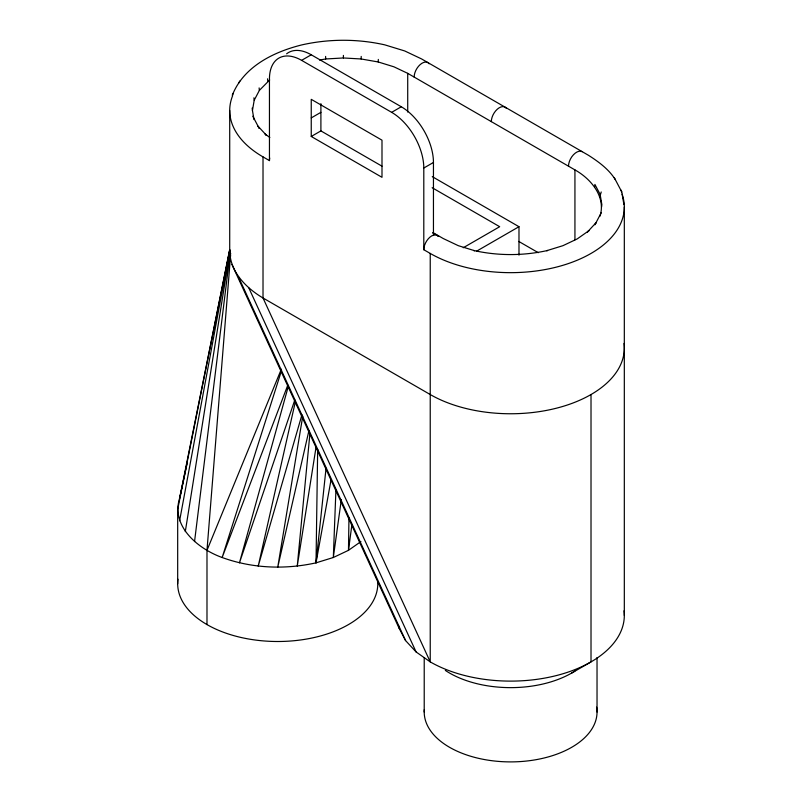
<?xml version="1.0" encoding="UTF-8"?>
<svg xmlns="http://www.w3.org/2000/svg" width="802" height="802" viewBox="0 0 802 802"><rect width="100%" height="100%" fill="white"/><g stroke="black" fill="none" stroke-linecap="round" stroke-linejoin="round"><path stroke-width="1.2" d="M177.683 583.746L177.683 509.481L229.693 249.803L179.608 498.212C170.766 526.543 198.335 548.959 222.154 557.51C252.079 568.428 285.021 569.741 316.018 562.844L317.672 449.361M348.96 517.891L348.479 550.322L333.321 557.51L316.018 562.844L326.053 468.198M600.026 216.129C606.111 196.721 590.924 178.826 574.934 169.894L407.717 73.353L393.942 66.817L378.213 61.965L361.151 58.977L361.211 56.421M335.918 490.142L333.321 557.51L341.321 499.616M378.213 61.965L378.323 59.418M206.986 624.588L206.986 550.322L230.605 254.976M309.943 433.381L297.251 566.132L316.118 446.724M594.653 186.926L594.914 184.46L600.107 194.345L601.861 204.62L601.58 207.026M599.826 196.781L601.219 191.979M194.545 541.571L230.375 251.186M351.938 524.428L348.479 550.322L360.92 541.571M185.302 531.586L229.933 251.126M302.755 416.128L277.733 567.245L308.9 430.724M254.003 119.588L252.45 110.486L254.204 100.24L253.923 97.804M316.018 562.844L331.096 479.506M179.608 520.749L229.843 249.853M179.608 498.212L187.287 462.714M295.437 401.391L258.214 566.132L301.953 414.714M288.229 386.614L239.447 562.844L294.835 399.887M281.512 370.614L222.154 557.51L287.798 385.11M206.986 550.322L281.322 369.201M615.304 179.588C608.798 169.222 598.693 161.844 588.548 155.337L421.561 58.927L404.709 50.947L384.729 44.842C357.582 38.757 329.231 38.757 302.083 44.842L301.181 45.062C273.181 52.12 243.437 66.807 232.279 95.318L233.402 93.202M254.204 100.24L259.377 90.385L269.673 79.979M601.219 212.781L594.914 224.781L595.966 222.786L587.435 232.009L588.939 230.665L577.229 238.906L562.954 245.673L546.673 250.695L547.576 250.485C523.295 255.928 497.952 255.928 473.671 250.485L474.583 250.695L458.293 245.673L443.285 238.555L433.21 232.74M238.725 83.047L239.788 81.062M232.68 95.578A113.694 65.644 0 0 0 263.016 156.891L269.452 160.611L269.452 78.917A45.473 26.255 60 0 1 301.602 60.35L311.246 54.787L401.291 106.766A45.473 26.255 60 0 1 433.451 162.465L433.451 235.116M311.246 117.904L320.9 112.34M311.246 136.47L381.993 177.312L381.993 140.18L311.246 99.338L311.246 136.47L320.9 130.906L381.993 166.174M301.602 60.35L391.647 112.34L401.291 106.766M622.131 194.214A113.694 65.644 0 0 1 564.217 264.911A113.694 65.644 0 0 1 430.233 253.432L423.797 249.723L423.797 168.029L433.451 162.465M463.245 247.748L499.686 226.705L432.158 187.718M476.699 251.116L518.984 226.705L518.984 255.166M571.726 673.028L591.014 661.881L591.014 394.534M319.567 60.05L325.662 58.977L343.406 57.965L361.151 58.977M432.268 176.64L518.984 226.705M518.764 241.432L538.282 252.69M432.619 232.851L438.804 236.42L435.857 234.725L431.837 235.798A11.368 6.566 -60 0 0 423.797 249.723M269.833 137.463L265.091 134.124L266.605 135.468L258.064 126.245L259.116 128.24L252.81 116.24M229.713 110.486L229.713 251.577C230.425 272.249 246.224 288.028 263.016 297.993L430.233 394.534A113.694 65.644 0 0 0 557.851 407.827A113.694 65.644 0 0 0 624.026 343.446M231.898 264.389L399.115 628.277L405.581 640.587L416.088 651.936L430.233 661.881A113.694 65.644 0 0 0 557.851 675.184A113.694 65.644 0 0 0 624.026 610.793M620.628 189.743L621.75 191.858L623.926 204.62M614.252 177.603L621.75 191.858M248.881 288.048L416.088 651.936M229.713 251.577L230.765 253.853M238.374 276.7L405.581 640.587M398.714 625.951L399.115 628.277M252.179 108.08L252.45 110.486M259.116 87.919L259.377 90.385M267.547 78.817L267.788 81.303M325.612 56.421L325.662 58.977M624.317 207.026L624.317 615.475M597.029 657.55L597.029 712.016M574.934 169.894L574.934 239.818M430.233 253.432L430.233 661.881L263.016 297.993L263.016 156.891M424.218 657.55L424.218 712.016M407.717 73.353L407.717 112.059M343.406 55.408L343.406 57.965M320.9 103.669L320.9 130.906M377.702 581.48A100.049 57.764 0 0 1 275.768 641.49A100.049 57.764 0 0 1 177.994 579.214M414.153 77.062A11.368 6.566 -60 0 1 420.108 64.651A11.368 6.566 -60 0 1 429.15 63.759M568.508 166.174A11.368 6.566 -60 0 1 573.47 154.736A11.368 6.566 -60 0 1 582.232 151.688M596.618 707.123A86.405 49.884 0 0 1 512.749 761.88A86.405 49.884 0 0 1 424.318 709.569M574.894 671.094A86.405 49.884 0 0 1 445.331 670.422M491.325 121.623A11.368 6.566 -60 0 1 497.29 109.212A11.368 6.566 -60 0 1 506.333 108.32M269.452 160.611A11.368 6.566 -60 0 1 269.723 158.044M286.615 53.824A45.473 26.255 60 0 1 311.246 54.787M391.647 112.34A45.473 26.255 60 0 1 423.797 168.029"/></g></svg>
